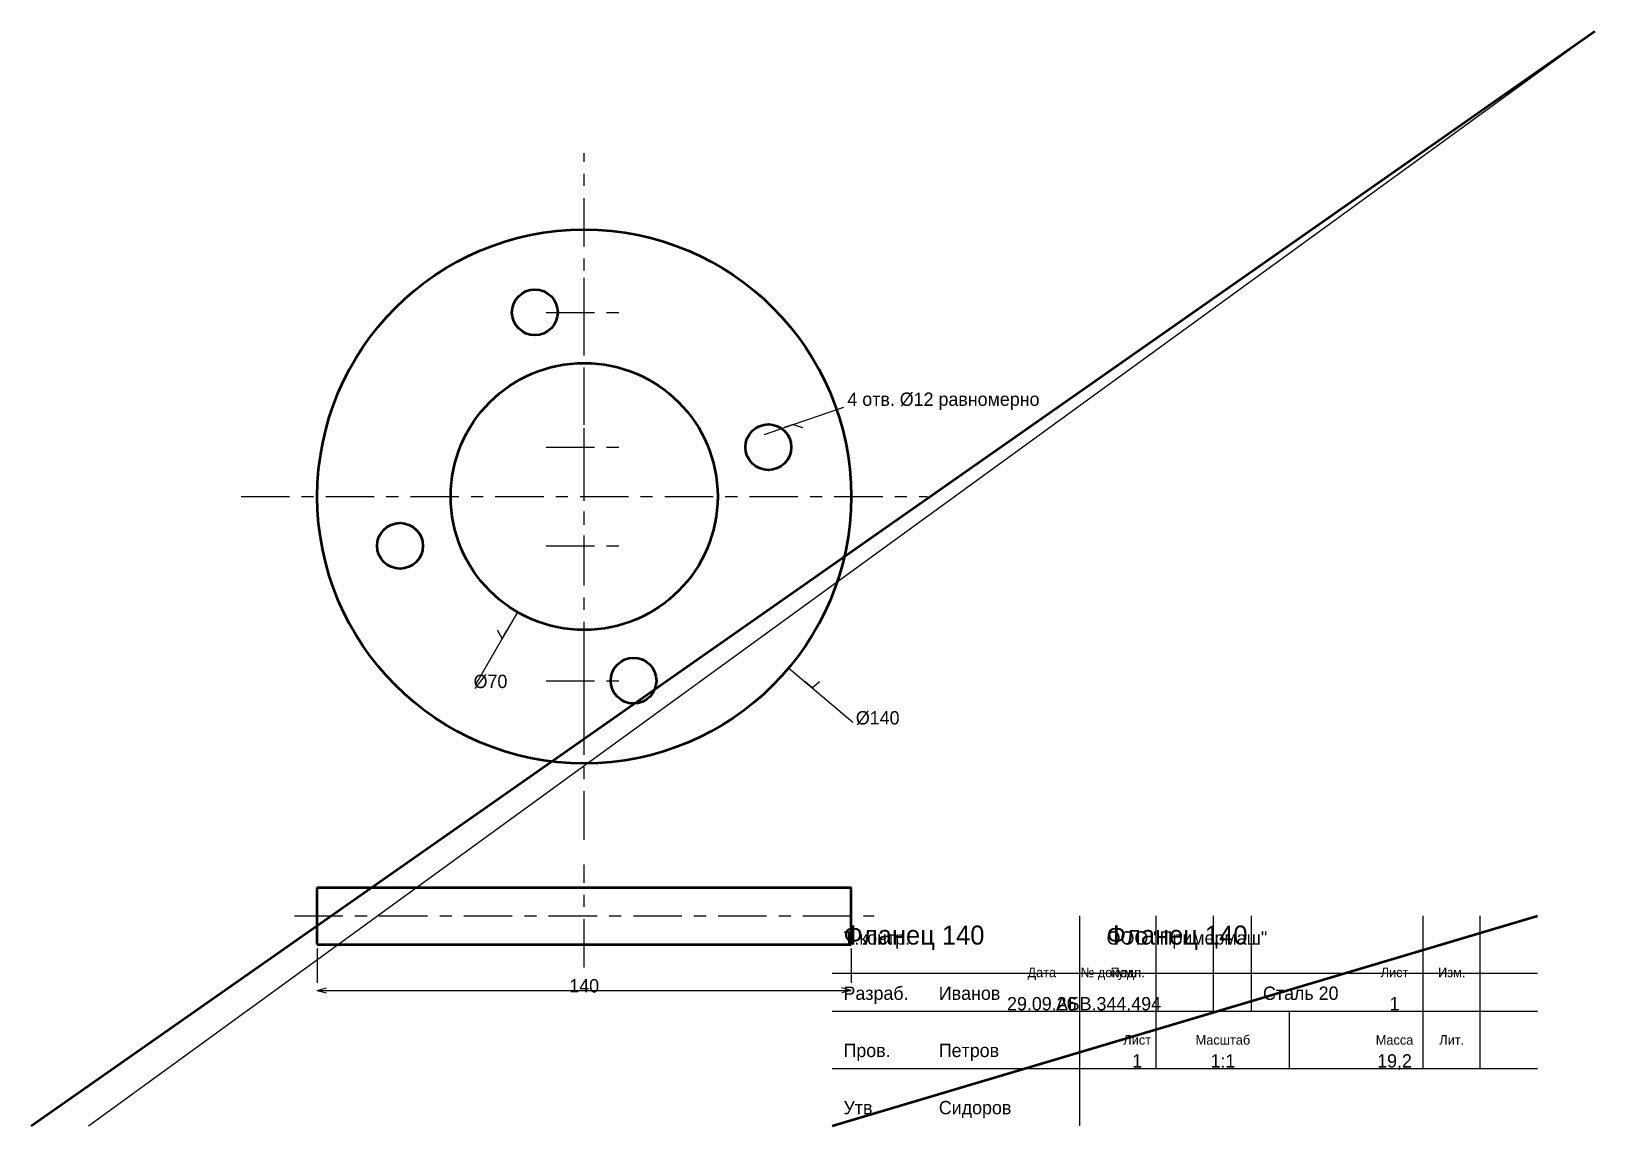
# Model space of a CAD drawing. Header units: millimetres. Extents: x 5 to 415, y 5 to 292.
import ezdxf
from ezdxf.enums import TextEntityAlignment as Align

# ---------------------------------------------------------------- set-up
doc = ezdxf.new("R2010")
doc.units = ezdxf.units.MM
doc.linetypes.add('CENTER', pattern=[22.225, 12.7, -3.175, 3.175, -3.175])
doc.linetypes.add('DASHED', pattern=[9, 6, -3])
for name, color, linetype, lineweight in [('AXIS', 7, 'CENTER', 25), ('DIMS', 7, 'CONTINUOUS', 25), ('MAIN', 7, 'CONTINUOUS', 50), ('TEXT', 7, 'CONTINUOUS', 25), ('THIN', 7, 'CONTINUOUS', 25)]:
    doc.layers.add(name, color=color, linetype=linetype, lineweight=lineweight)

msp = doc.modelspace()

# ---------------------------------------------------------------- linework, layer by layer
at = {"layer": 'AXIS', "linetype": 'CENTER', "lineweight": 25}
for p, q in [((150, 80), (150, 260)), ((150, 208.296), (150, 228.296)), ((140, 218.296), (160, 218.296)), ((150, 172.941), (150, 192.941)), ((140, 182.941), (160, 182.941)), ((60, 170), (240, 170)), ((150, 147.059), (150, 167.059)), ((140, 157.059), (160, 157.059)), ((150, 111.704), (150, 131.704)), ((140, 121.704), (160, 121.704)), ((150, 46.5), (150, 73.5)), ((74, 60), (226, 60))]:
    msp.add_line(p, q, dxfattribs=at)
at = {"layer": 'DIMS', "linetype": 'CONTINUOUS', "lineweight": 25}
for p, q in [((204.84, 188.883), (218.077, 193.441)), ((197.276, 186.278), (204.84, 188.883)), ((204.84, 188.883), (202.476, 188.069)), ((204.84, 188.883), (207.204, 188.069)), ((132.5, 139.689), (128.5, 132.761)), ((128.5, 132.761), (121.5, 120.637)), ((128.5, 132.761), (127.25, 134.926)), ((128.5, 132.761), (129.75, 134.926)), ((203.623, 125.005), (209.751, 119.863)), ((209.751, 119.863), (207.836, 121.47)), ((209.751, 119.863), (211.667, 121.47)), ((209.751, 119.863), (220.476, 110.864)), ((80, 51.5), (80, 42.5)), ((220, 51.5), (220, 42.5)), ((80, 40.5), (82.415, 41.147)), ((220, 40.5), (217.585, 41.147)), ((80, 40.5), (220, 40.5)), ((80, 40.5), (82.415, 39.853)), ((220, 40.5), (217.585, 39.853))]:
    msp.add_line(p, q, dxfattribs=at)
at = {"layer": 'MAIN', "linetype": 'CONTINUOUS', "lineweight": 50}
for p, q in [((5, 5), (415, 292)), ((80, 67.5), (220, 67.5)), ((80, 52.5), (80, 67.5)), ((220, 52.5), (220, 67.5)), ((215, 5), (400, 60)), ((80, 52.5), (220, 52.5))]:
    msp.add_line(p, q, dxfattribs=at)
for centre, radius in [((150, 170), 70), ((137.059, 218.296), 6), ((150, 170), 35), ((198.296, 182.941), 6), ((101.704, 157.059), 6), ((162.941, 121.704), 6)]:
    msp.add_circle(centre, radius, dxfattribs=at)
at = {"layer": 'THIN', "linetype": 'CONTINUOUS', "lineweight": 25}
for p, q in [((20, 5), (415, 292)), ((280, 5), (280, 60)), ((300, 35), (300, 60)), ((315, 35), (315, 60)), ((325, 35), (325, 60)), ((370, 35), (370, 60)), ((385, 35), (385, 60)), ((215, 45), (400, 45)), ((215, 35), (400, 35)), ((300, 20), (300, 35)), ((335, 20), (335, 35)), ((370, 20), (370, 35)), ((385, 20), (385, 35)), ((215, 20), (400, 20))]:
    msp.add_line(p, q, dxfattribs=at)
at = {"layer": 'THIN', "linetype": 'DASHED', "lineweight": 25}
for p, q in [((80, 52.5), (90, 52.5)), ((210, 52.5), (220, 52.5))]:
    msp.add_line(p, q, dxfattribs=at)

# ---------------------------------------------------------------- texts
at = {"layer": 'DIMS', "linetype": 'CONTINUOUS', "lineweight": 25}
for s, p in [('4 отв. %%c12 равномерно', (219.023, 193.766)), ('%%c70', (121, 119.771)), ('%%c140', (221.242, 110.221))]:
    msp.add_text(s, height=3.5, dxfattribs=at).set_placement(p)
msp.add_text('140', height=3.5, dxfattribs=at).set_placement((150, 41.7), align=Align.MIDDLE_CENTER)
at = {"layer": 'TEXT', "linetype": 'CONTINUOUS', "lineweight": 25}
for s, height, p in [('Фланец 140', 5, (218, 52.5)), ('Фланец 140', 5, (287, 52.5)), ('Т.контр.', 3.5, (218, 52.5)), ('ООО "Примермаш"', 3.5, (287, 52.5)), ('Разраб.', 3.5, (218, 38)), ('Иванов', 3.5, (243, 38)), ('Сталь 20', 3.5, (328, 38)), ('Пров.', 3.5, (218, 23)), ('Петров', 3.5, (243, 23)), ('Утв.', 3.5, (218, 8)), ('Сидоров', 3.5, (243, 8))]:
    msp.add_text(s, height=height, dxfattribs=at).set_placement(p)
for s, height, p in [('Дата', 2.5, (270, 45.2)), ('№ докум.', 2.5, (287.5, 45.2)), ('Подп.', 2.5, (292.5, 45.2)), ('Лист', 2.5, (362.5, 45.2)), ('Изм.', 2.5, (377.5, 45.2)), ('29.09.26', 3.5, (270, 37)), ('АБВ.344.494', 3.5, (287.5, 37)), ('1', 3.5, (362.5, 37)), ('Лист', 2.5, (295, 27.5)), ('Масштаб', 2.5, (317.5, 27.5)), ('Масса', 2.5, (362.5, 27.5)), ('Лит.', 2.5, (377.5, 27.5)), ('1', 3.5, (295, 22)), ('1:1', 3.5, (317.5, 22)), ('19,2', 3.5, (362.5, 22))]:
    msp.add_text(s, height=height, dxfattribs=at).set_placement(p, align=Align.MIDDLE_CENTER)

doc.saveas('drawing.dxf')
